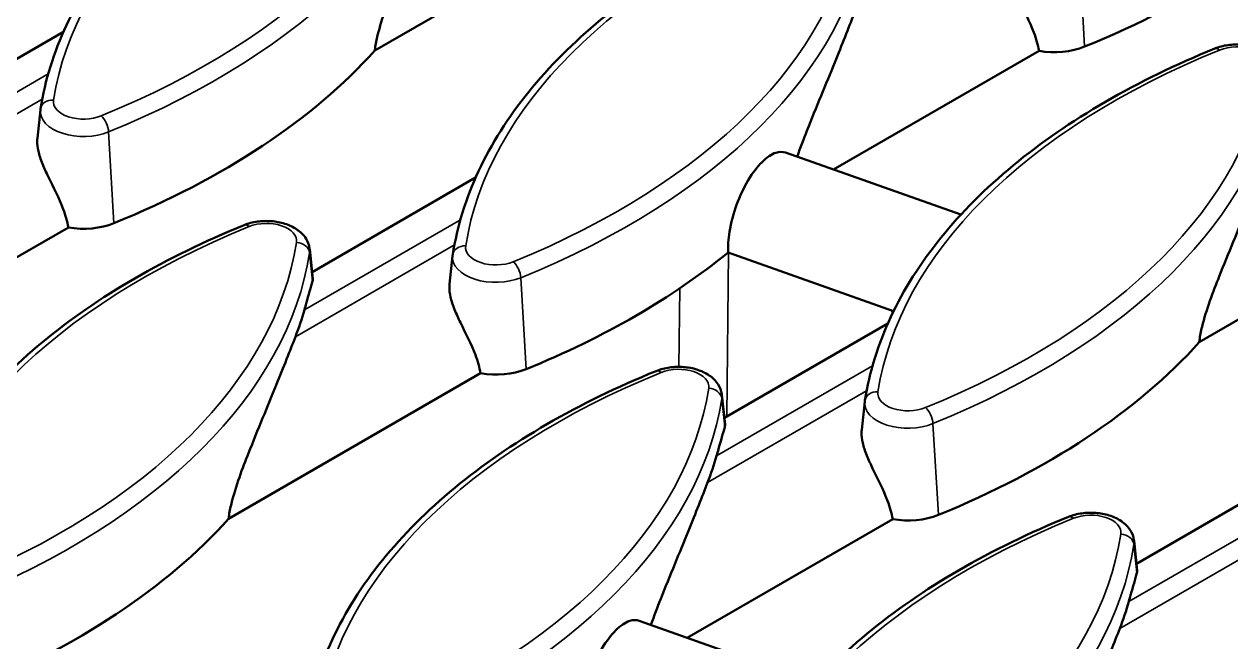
# Model space of a CAD drawing. Header units: millimetres. Extents: x 0 to 4362, y -130 to 2100.
# Drawn here: x 835.3 to 926.9, y 509.7 to 556.6 of the extents above; entities that cross this region are included whole.
import ezdxf

# ---------------------------------------------------------------- set-up
doc = ezdxf.new("R2010")
doc.units = ezdxf.units.MM
doc.header["$LTSCALE"] = 5
doc.layers.add('Sichtbar (ISO)', color=7, linetype='Continuous', lineweight=50)
doc.layers.add('Sichtbar schmal (ISO)', color=7, linetype='Continuous', lineweight=35)

msp = doc.modelspace()

# ---------------------------------------------------------------- linework, layer by layer
at = {"layer": 'Sichtbar (ISO)'}
for p, q in [((861.903, 554.629), (881.043, 565.679)), ((825.823, 548.881), (838.241, 556.05)), ((896.746, 545.584), (912.358, 554.598)), ((836.49, 550.115), (836.26, 547.969)), ((906.425, 542.159), (893.099, 546.875)), ((857.138, 537.8), (869.556, 544.969)), ((924.533, 532.467), (943.672, 543.517)), ((823.005, 532.171), (838.617, 541.184)), ((856.951, 539.539), (857.193, 537.288)), ((901.311, 534.834), (888.734, 539.285)), ((867.805, 539.034), (867.575, 536.888)), ((888.452, 526.718), (900.871, 533.888)), ((850.792, 519.053), (869.931, 530.103)), ((888.266, 528.458), (888.507, 526.207)), ((899.12, 527.953), (898.889, 525.807)), ((919.767, 515.637), (932.185, 522.807)), ((885.634, 510.009), (901.246, 519.022)), ((919.58, 517.377), (919.822, 515.126)), ((895.313, 506.583), (881.987, 511.299))]:
    msp.add_line(p, q, dxfattribs=at)
for centre, major_axis, start_param, end_param in [((879.193, 584.916), (-63.568, 0), 2.184893, 2.663872), ((913.518, 556.808), (-4, 0), 1.276578, 2.184893), ((805.452, 571.503), (-63.568, 0), 2.184893, 2.663872), ((839.776, 543.394), (-4, 0), 1.276578, 2.184893), ((836.767, 560.421), (-63.568, 0), 2.184893, 2.527861), ((794.34, 540.826), (63.043, 0), 6.063115, 6.120304), ((868.082, 549.34), (-63.568, 0), 2.184893, 2.663872), ((871.091, 532.313), (-4, 0), 1.276578, 2.184893), ((825.655, 529.745), (63.043, 0), 6.063115, 6.120304), ((794.34, 535.927), (-63.568, 0), 2.184893, 2.663872), ((902.406, 521.232), (-4, 0), 1.276578, 2.184893), ((856.97, 518.664), (63.043, 0), 6.063115, 6.120304)]:
    msp.add_ellipse(centre, major_axis=major_axis, ratio=0.57735, start_param=start_param, end_param=end_param, dxfattribs=at)
for points, knots in [([(836.502, 550.201), (836.84, 552.353), (837.501, 554.482), (839.438, 558.624), (840.714, 560.637), (843.83, 564.489), (845.671, 566.328), (849.859, 569.786), (852.205, 571.404), (857.335, 574.377), (860.117, 575.731), (863.076, 576.936)], [5.5882853, 5.5882853, 5.5882853, 5.5882853, 5.7615256, 5.7615256, 5.9347658, 5.9347658, 6.108006, 6.108006, 6.2812463, 6.2812463, 6.4544865, 6.4544865, 6.4544865, 6.4544865]), ([(866.975, 568.456), (866.572, 567.415), (866.078, 566.159), (864.865, 563.168), (864.117, 561.398), (862.972, 558.496), (862.43, 557.097), (862.035, 555.47), (861.961, 555.111), (861.913, 554.719), (861.908, 554.674), (861.903, 554.629)], [5.057153, 5.057153, 5.057153, 5.057153, 5.598349, 5.598349, 6.239433, 6.239433, 6.642714, 6.642714, 6.742864, 6.742864, 6.755946, 6.755946, 6.755946, 6.755946]), ([(867.816, 539.12), (868.155, 541.272), (868.816, 543.401), (870.753, 547.543), (872.029, 549.556), (875.145, 553.408), (876.986, 555.247), (881.173, 558.705), (883.52, 560.323), (888.649, 563.296), (891.432, 564.65), (894.391, 565.855)], [5.5882853, 5.5882853, 5.5882853, 5.5882853, 5.7615256, 5.7615256, 5.9347658, 5.9347658, 6.108006, 6.108006, 6.2812463, 6.2812463, 6.4544865, 6.4544865, 6.4544865, 6.4544865]), ([(912.358, 554.598), (912.28, 555.057), (912.143, 555.526), (911.652, 556.824), (911.213, 557.657), (910.678, 558.767), (910.521, 559.105), (910.253, 559.772), (910.144, 560.101), (910.018, 560.655), (909.983, 560.928), (909.99, 561.252), (909.994, 561.319), (910.001, 561.383)], [2.8285154, 2.8285154, 2.8285154, 2.8285154, 2.9796104, 2.9796104, 3.2469031, 3.2469031, 3.3498715, 3.3498715, 3.45284, 3.45284, 3.5432401, 3.5432401, 3.5669124, 3.5669124, 3.5669124, 3.5669124]), ([(898.29, 557.375), (897.886, 556.334), (897.393, 555.078), (896.18, 552.087), (895.431, 550.317), (894.493, 547.937), (894.231, 547.26), (893.988, 546.56)], [5.057153, 5.057153, 5.057153, 5.057153, 5.598349, 5.598349, 6.239433, 6.239433, 6.454546, 6.454546, 6.454546, 6.454546]), ([(899.131, 528.039), (899.469, 530.191), (900.131, 532.32), (902.068, 536.462), (903.343, 538.475), (906.46, 542.327), (908.301, 544.166), (912.488, 547.624), (914.835, 549.242), (919.964, 552.215), (922.746, 553.569), (925.706, 554.774)], [5.5882853, 5.5882853, 5.5882853, 5.5882853, 5.7615256, 5.7615256, 5.9347658, 5.9347658, 6.108006, 6.108006, 6.2812463, 6.2812463, 6.4544865, 6.4544865, 6.4544865, 6.4544865]), ([(925.706, 554.774), (926.025, 554.904), (926.367, 554.992), (927.066, 555.091), (927.423, 555.103), (928.125, 555.05), (928.471, 554.987), (929.13, 554.781), (929.444, 554.637), (929.992, 554.262), (930.233, 554.034), (930.549, 553.529), (930.648, 553.277), (930.688, 552.99), (930.69, 552.972), (930.692, 552.953)], [0.171301, 0.171301, 0.171301, 0.171301, 0.544708, 0.544708, 0.913961, 0.913961, 1.281842, 1.281842, 1.65525, 1.65525, 2.009336, 2.009336, 2.275825, 2.275825, 2.294291, 2.294291, 2.294291, 2.294291]), ([(836.49, 550.115), (836.491, 550.121), (836.492, 550.127), (836.493, 550.138), (836.494, 550.144), (836.495, 550.155), (836.496, 550.161), (836.497, 550.173), (836.498, 550.179), (836.5, 550.19), (836.501, 550.196), (836.502, 550.201)], [5.5596905, 5.5596905, 5.5596905, 5.5596905, 5.56540946, 5.56540946, 5.57112842, 5.57112842, 5.57684739, 5.57684739, 5.58256635, 5.58256635, 5.58828531, 5.58828531, 5.58828531, 5.58828531]), ([(838.617, 541.184), (838.539, 541.643), (838.402, 542.112), (837.911, 543.41), (837.472, 544.243), (836.937, 545.353), (836.779, 545.691), (836.512, 546.358), (836.403, 546.688), (836.277, 547.241), (836.242, 547.514), (836.249, 547.838), (836.253, 547.905), (836.26, 547.969)], [2.8285154, 2.8285154, 2.8285154, 2.8285154, 2.9796104, 2.9796104, 3.2469031, 3.2469031, 3.3498715, 3.3498715, 3.45284, 3.45284, 3.5432401, 3.5432401, 3.5669124, 3.5669124, 3.5669124, 3.5669124]), ([(888.734, 539.285), (888.722, 539.766), (888.759, 540.3), (888.955, 541.545), (889.15, 542.265), (889.619, 543.551), (889.924, 544.203), (890.6, 545.333), (890.969, 545.812), (891.661, 546.5), (892.03, 546.755), (892.635, 546.951), (892.882, 546.95), (893.099, 546.874)], [0.046502, 0.046502, 0.046502, 0.046502, 0.206563, 0.206563, 0.413127, 0.413127, 0.619287, 0.619287, 0.825447, 0.825447, 1.031686, 1.031686, 1.190458, 1.190458, 1.190458, 1.190458]), ([(929.604, 546.294), (929.201, 545.253), (928.708, 543.997), (927.495, 541.006), (926.746, 539.236), (925.601, 536.334), (925.06, 534.935), (924.664, 533.308), (924.591, 532.949), (924.543, 532.557), (924.537, 532.512), (924.533, 532.467)], [5.057153, 5.057153, 5.057153, 5.057153, 5.598349, 5.598349, 6.239433, 6.239433, 6.642714, 6.642714, 6.742864, 6.742864, 6.755946, 6.755946, 6.755946, 6.755946]), ([(825.39, 514.626), (825.728, 516.777), (826.389, 518.906), (828.327, 523.048), (829.602, 525.061), (832.719, 528.913), (834.559, 530.752), (838.747, 534.21), (841.094, 535.828), (846.223, 538.801), (849.005, 540.156), (851.965, 541.36)], [5.5882853, 5.5882853, 5.5882853, 5.5882853, 5.7615256, 5.7615256, 5.9347658, 5.9347658, 6.108006, 6.108006, 6.2812463, 6.2812463, 6.4544865, 6.4544865, 6.4544865, 6.4544865]), ([(851.965, 541.36), (852.284, 541.49), (852.626, 541.578), (853.325, 541.677), (853.682, 541.689), (854.384, 541.636), (854.73, 541.573), (855.389, 541.367), (855.703, 541.223), (856.251, 540.848), (856.492, 540.62), (856.808, 540.115), (856.907, 539.863), (856.947, 539.576), (856.949, 539.558), (856.951, 539.539)], [0.171301, 0.171301, 0.171301, 0.171301, 0.544708, 0.544708, 0.913961, 0.913961, 1.281842, 1.281842, 1.65525, 1.65525, 2.009336, 2.009336, 2.275825, 2.275825, 2.294291, 2.294291, 2.294291, 2.294291]), ([(867.805, 539.034), (867.806, 539.04), (867.806, 539.046), (867.808, 539.057), (867.808, 539.063), (867.81, 539.074), (867.811, 539.08), (867.812, 539.092), (867.813, 539.097), (867.815, 539.109), (867.816, 539.115), (867.816, 539.12)], [5.5596905, 5.5596905, 5.5596905, 5.5596905, 5.56540946, 5.56540946, 5.57112842, 5.57112842, 5.57684739, 5.57684739, 5.58256635, 5.58256635, 5.58828531, 5.58828531, 5.58828531, 5.58828531]), ([(857.192, 537.288), (857.195, 537.269), (857.195, 537.248), (857.192, 537.189), (857.184, 537.148), (857.171, 537.105)], [3.52470314, 3.52470314, 3.52470314, 3.52470314, 3.54324006, 3.54324006, 3.57659228, 3.57659228, 3.57659228, 3.57659228]), ([(857.171, 537.105), (857.034, 536.647), (856.869, 536.052), (856.645, 535.261), (856.598, 535.095), (856.549, 534.923)], [1.0982954, 1.0982954, 1.0982954, 1.0982954, 1.4526892, 1.4526892, 1.5412165, 1.5412165, 1.5412165, 1.5412165]), ([(869.931, 530.103), (869.854, 530.562), (869.717, 531.031), (869.226, 532.329), (868.786, 533.162), (868.251, 534.272), (868.094, 534.61), (867.827, 535.277), (867.718, 535.606), (867.592, 536.16), (867.556, 536.433), (867.564, 536.757), (867.568, 536.824), (867.575, 536.888)], [2.8285154, 2.8285154, 2.8285154, 2.8285154, 2.9796104, 2.9796104, 3.2469031, 3.2469031, 3.3498715, 3.3498715, 3.45284, 3.45284, 3.5432401, 3.5432401, 3.5669124, 3.5669124, 3.5669124, 3.5669124]), ([(855.863, 532.88), (855.46, 531.839), (854.967, 530.583), (853.754, 527.592), (853.005, 525.822), (851.86, 522.92), (851.318, 521.521), (850.923, 519.894), (850.85, 519.535), (850.801, 519.143), (850.796, 519.098), (850.792, 519.053)], [5.057153, 5.057153, 5.057153, 5.057153, 5.598349, 5.598349, 6.239433, 6.239433, 6.642714, 6.642714, 6.742864, 6.742864, 6.755946, 6.755946, 6.755946, 6.755946]), ([(856.705, 503.544), (857.043, 505.696), (857.704, 507.825), (859.641, 511.967), (860.917, 513.98), (864.033, 517.832), (865.874, 519.671), (870.062, 523.129), (872.408, 524.747), (877.538, 527.72), (880.32, 529.075), (883.279, 530.279)], [5.5882853, 5.5882853, 5.5882853, 5.5882853, 5.7615256, 5.7615256, 5.9347658, 5.9347658, 6.108006, 6.108006, 6.2812463, 6.2812463, 6.4544865, 6.4544865, 6.4544865, 6.4544865]), ([(883.279, 530.279), (883.598, 530.409), (883.94, 530.497), (884.639, 530.596), (884.996, 530.608), (885.699, 530.555), (886.045, 530.492), (886.704, 530.286), (887.018, 530.142), (887.566, 529.767), (887.806, 529.539), (888.122, 529.034), (888.221, 528.782), (888.261, 528.495), (888.264, 528.477), (888.266, 528.458)], [0.171301, 0.171301, 0.171301, 0.171301, 0.544708, 0.544708, 0.913961, 0.913961, 1.281842, 1.281842, 1.65525, 1.65525, 2.009336, 2.009336, 2.275825, 2.275825, 2.294291, 2.294291, 2.294291, 2.294291]), ([(899.12, 527.953), (899.12, 527.959), (899.121, 527.965), (899.122, 527.976), (899.123, 527.982), (899.125, 527.993), (899.125, 527.999), (899.127, 528.011), (899.128, 528.016), (899.129, 528.028), (899.13, 528.034), (899.131, 528.039)], [5.5596905, 5.5596905, 5.5596905, 5.5596905, 5.56540946, 5.56540946, 5.57112842, 5.57112842, 5.57684739, 5.57684739, 5.58256635, 5.58256635, 5.58828531, 5.58828531, 5.58828531, 5.58828531]), ([(888.486, 526.024), (888.349, 525.566), (888.184, 524.971), (887.96, 524.18), (887.913, 524.014), (887.864, 523.842)], [1.0982954, 1.0982954, 1.0982954, 1.0982954, 1.4526892, 1.4526892, 1.5412165, 1.5412165, 1.5412165, 1.5412165]), ([(888.507, 526.207), (888.509, 526.188), (888.51, 526.167), (888.507, 526.108), (888.499, 526.067), (888.486, 526.024)], [3.52470314, 3.52470314, 3.52470314, 3.52470314, 3.54324006, 3.54324006, 3.57659228, 3.57659228, 3.57659228, 3.57659228]), ([(901.246, 519.022), (901.168, 519.481), (901.031, 519.95), (900.541, 521.248), (900.101, 522.081), (899.566, 523.191), (899.409, 523.529), (899.141, 524.196), (899.032, 524.525), (898.907, 525.079), (898.871, 525.352), (898.878, 525.676), (898.882, 525.743), (898.889, 525.807)], [2.8285154, 2.8285154, 2.8285154, 2.8285154, 2.9796104, 2.9796104, 3.2469031, 3.2469031, 3.3498715, 3.3498715, 3.45284, 3.45284, 3.5432401, 3.5432401, 3.5669124, 3.5669124, 3.5669124, 3.5669124]), ([(887.178, 521.799), (886.775, 520.758), (886.281, 519.502), (885.068, 516.511), (884.32, 514.741), (883.381, 512.362), (883.12, 511.684), (882.876, 510.984)], [5.057153, 5.057153, 5.057153, 5.057153, 5.598349, 5.598349, 6.239433, 6.239433, 6.454546, 6.454546, 6.454546, 6.454546]), ([(888.02, 492.463), (888.358, 494.615), (889.019, 496.744), (890.956, 500.886), (892.232, 502.899), (895.348, 506.751), (897.189, 508.59), (901.376, 512.048), (903.723, 513.666), (908.852, 516.639), (911.635, 517.993), (914.594, 519.198)], [5.5882853, 5.5882853, 5.5882853, 5.5882853, 5.7615256, 5.7615256, 5.9347658, 5.9347658, 6.108006, 6.108006, 6.2812463, 6.2812463, 6.4544865, 6.4544865, 6.4544865, 6.4544865]), ([(914.594, 519.198), (914.913, 519.328), (915.255, 519.416), (915.954, 519.515), (916.311, 519.527), (917.014, 519.474), (917.359, 519.411), (918.019, 519.205), (918.332, 519.061), (918.881, 518.686), (919.121, 518.458), (919.437, 517.953), (919.536, 517.701), (919.576, 517.414), (919.578, 517.396), (919.58, 517.377)], [0.171301, 0.171301, 0.171301, 0.171301, 0.544708, 0.544708, 0.913961, 0.913961, 1.281842, 1.281842, 1.65525, 1.65525, 2.009336, 2.009336, 2.275825, 2.275825, 2.294291, 2.294291, 2.294291, 2.294291]), ([(919.801, 514.943), (919.663, 514.485), (919.498, 513.89), (919.275, 513.099), (919.228, 512.933), (919.179, 512.761)], [1.0982954, 1.0982954, 1.0982954, 1.0982954, 1.4526892, 1.4526892, 1.5412165, 1.5412165, 1.5412165, 1.5412165]), ([(919.822, 515.126), (919.824, 515.107), (919.825, 515.086), (919.821, 515.027), (919.814, 514.986), (919.801, 514.943)], [3.52470314, 3.52470314, 3.52470314, 3.52470314, 3.54324006, 3.54324006, 3.57659228, 3.57659228, 3.57659228, 3.57659228]), ([(877.622, 503.709), (877.61, 504.19), (877.647, 504.724), (877.844, 505.969), (878.038, 506.689), (878.507, 507.975), (878.813, 508.627), (879.488, 509.757), (879.857, 510.236), (880.549, 510.924), (880.918, 511.179), (881.523, 511.375), (881.77, 511.374), (881.987, 511.298)], [0.046502, 0.046502, 0.046502, 0.046502, 0.206563, 0.206563, 0.413127, 0.413127, 0.619287, 0.619287, 0.825447, 0.825447, 1.031686, 1.031686, 1.190458, 1.190458, 1.190458, 1.190458]), ([(918.493, 510.718), (918.089, 509.677), (917.596, 508.421), (916.383, 505.43), (915.634, 503.66), (914.49, 500.758), (913.948, 499.359), (913.552, 497.732), (913.479, 497.373), (913.431, 496.981), (913.426, 496.936), (913.421, 496.891)], [5.057153, 5.057153, 5.057153, 5.057153, 5.598349, 5.598349, 6.239433, 6.239433, 6.642714, 6.642714, 6.742864, 6.742864, 6.755946, 6.755946, 6.755946, 6.755946])]:
    msp.add_open_spline(points, degree=3, knots=knots, dxfattribs=at)
at = {"layer": 'Sichtbar schmal (ISO)'}
for p, q in [((915.823, 554.921), (915.415, 561.858)), ((825.234, 546.004), (837.082, 552.845)), ((836.63, 550.936), (824.548, 543.961)), ((842.081, 541.507), (841.674, 548.444)), ((856.549, 534.923), (868.397, 541.764)), ((867.945, 539.855), (855.863, 532.88)), ((857.171, 537.105), (856.944, 539.25)), ((888.649, 526.832), (888.774, 539.27)), ((873.396, 530.426), (872.988, 537.363)), ((885.066, 536.56), (885.006, 530.595)), ((901.183, 534.879), (901.21, 534.624)), ((887.864, 523.842), (899.712, 530.683)), ((899.259, 528.774), (887.178, 521.799)), ((888.486, 526.024), (888.259, 528.169)), ((904.711, 519.345), (904.303, 526.282)), ((919.179, 512.761), (931.026, 519.601)), ((930.574, 517.693), (918.493, 510.718)), ((919.801, 514.943), (919.573, 517.088))]:
    msp.add_line(p, q, dxfattribs=at)
for centre, major_axis, ratio, start_param, end_param in [((899.101, 547.635), (-61.864, 0), 0.57735, 5.326486, 6.192687), ((805.452, 578.851), (61.864, 0), 0.57735, 5.326486, 6.192687), ((805.452, 578.106), (62.861, 0), 0.57735, 5.326486, 6.192687), ((930.416, 536.554), (-61.864, 0), 0.57735, 5.326486, 6.192687), ((836.767, 567.77), (61.864, 0), 0.57735, 5.326486, 6.192687), ((836.767, 567.025), (62.861, 0), 0.57735, 5.326486, 6.192687), ((961.73, 525.473), (-61.864, 0), 0.57735, 5.326486, 6.192687), ((926.083, 553.848), (-0.377, 0.926), 0.470482, 5.569944, 6.283185), ((927.406, 553.581), (2.296, 0), 0.57735, 6.192687, 8.468079), ((868.082, 556.689), (61.864, 0), 0.57735, 5.326486, 6.192687), ((868.082, 555.944), (62.861, 0), 0.57735, 5.326486, 6.192687), ((839.776, 549.998), (-3.292, 0), 0.57735, 6.221282, 8.468079), ((837.49, 550.046), (-0.988, 0.155), 0.813155, 4.839509, 6.283185), ((839.776, 550.743), (-2.296, 0), 0.57735, 6.192687, 8.468079), ((841.1, 548.843), (-0.377, 0.926), 0.470482, 4.086414, 5.569944), ((887.989, 512.059), (-61.864, 0), 0.57735, 5.326486, 6.192687), ((852.342, 540.434), (-0.377, 0.926), 0.470482, 5.569944, 6.283185), ((853.665, 540.167), (2.296, 0), 0.57735, 6.192687, 8.468079), ((794.34, 543.275), (61.864, 0), 0.57735, 5.326486, 6.192687), ((855.952, 539.231), (0.988, -0.155), 0.813155, 0.214386, 1.697916), ((794.34, 542.53), (62.861, 0), 0.57735, 5.326486, 6.192687), ((853.665, 539.422), (3.292, 0), 0.57735, 6.192687, 6.345089), ((868.804, 538.965), (-0.988, 0.155), 0.813155, 4.839509, 6.283185), ((871.091, 539.662), (-2.296, 0), 0.57735, 6.192687, 8.468079), ((871.091, 538.916), (-3.292, 0), 0.57735, 6.221282, 8.468079), ((872.414, 537.762), (-0.377, 0.926), 0.470482, 4.086414, 5.569944), ((919.304, 500.978), (-61.864, 0), 0.57735, 5.326486, 6.192687), ((883.656, 529.353), (-0.377, 0.926), 0.470482, 5.569944, 6.283185), ((884.98, 529.086), (2.296, 0), 0.57735, 6.192687, 8.468079), ((825.655, 532.194), (61.864, 0), 0.57735, 5.326486, 6.192687), ((825.655, 531.449), (62.861, 0), 0.57735, 5.326486, 6.192687), ((887.266, 528.15), (0.988, -0.155), 0.813155, 0.214386, 1.697916), ((884.98, 528.341), (3.292, 0), 0.57735, 6.192687, 6.345089), ((900.119, 527.884), (-0.988, 0.155), 0.813155, 4.839509, 6.283185), ((902.406, 528.581), (-2.296, 0), 0.57735, 6.192687, 8.468079), ((902.406, 527.835), (-3.292, 0), 0.57735, 6.221282, 8.468079), ((903.729, 526.681), (-0.377, 0.926), 0.470482, 4.086414, 5.569944), ((950.619, 489.897), (-61.864, 0), 0.57735, 5.326486, 6.192687), ((914.971, 518.272), (-0.377, 0.926), 0.470482, 5.569944, 6.283185), ((916.294, 518.005), (2.296, 0), 0.57735, 6.192687, 8.468079), ((856.97, 521.113), (61.864, 0), 0.57735, 5.326486, 6.192687), ((856.97, 520.368), (62.861, 0), 0.57735, 5.326486, 6.192687), ((918.581, 517.069), (0.988, -0.155), 0.813155, 0.214386, 1.697916), ((916.294, 517.26), (3.292, 0), 0.57735, 6.192687, 6.345089)]:
    msp.add_ellipse(centre, major_axis=major_axis, ratio=ratio, start_param=start_param, end_param=end_param, dxfattribs=at)

doc.saveas('drawing.dxf')
